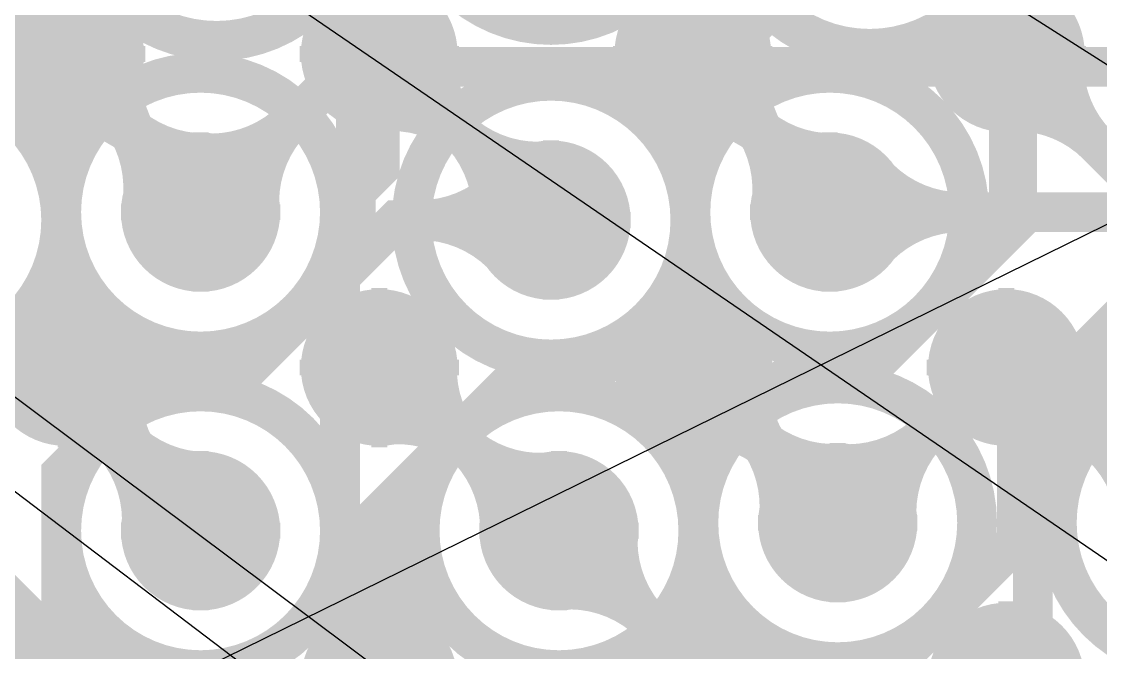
# Model space of a CAD drawing. Extents: x -4539 to 5978, y -4736 to 3041.
# Drawn here: x 1490.5 to 1626, y 495.7 to 574.9 of the extents above; entities that cross this region are included whole.
import ezdxf

# ---------------------------------------------------------------- set-up
doc = ezdxf.new("R2010")
doc.units = 0
for name, pattern in [('SIG_105', [2, 1, 1]), ('SIG_112', [2, 1, 1]), ('SIG_113', [2, 1, 1]), ('SIG_152', [2, 1, 1]), ('SIG_157', [2, 1, 1]), ('SIG_162', [2, 1, 1]), ('SIG_173', [2, 1, 1]), ('SIG_182', [2, 1, 1]), ('SIG_184', [2, 1, 1]), ('SIG_189', [2, 1, 1]), ('SIG_190', [2, 1, 1]), ('SIG_193', [2, 1, 1]), ('SIG_194', [2, 1, 1]), ('SIG_195', [2, 1, 1]), ('SIG_47', [2, 1, 1]), ('SIG_67', [2, 1, 1]), ('SIG_89', [2, 1, 1]), ('SIG_91', [2, 1, 1]), ('SIG_95', [2, 1, 1]), ('SIG_98', [2, 1, 1])]:
    doc.linetypes.add(name, pattern=pattern)
doc.layers.get('0').update_dxf_attribs({"color": 254, "linetype": 'CONTINUOUS'})
for name, color, linetype in [('DRIL_NPLTE_THRU_01', 16, 'CONTINUOUS'), ('DRIL_NPLTE_THRU_02', 2, 'CONTINUOUS'), ('DRIL_NPLTE_THRU_03', 34, 'CONTINUOUS'), ('DRIL_NPLTE_THRU_04', 96, 'CONTINUOUS'), ('DRIL_NPLTE_THRU_05', 6, 'CONTINUOUS'), ('DRIL_NPLTE_THRU_06', 176, 'CONTINUOUS'), ('DRIL_PLTE_THRU_01', 16, 'CONTINUOUS'), ('DRIL_PLTE_THRU_02', 2, 'CONTINUOUS'), ('DRIL_PLTE_THRU_03', 34, 'CONTINUOUS'), ('DRIL_PLTE_THRU_04', 96, 'CONTINUOUS'), ('DRIL_PLTE_THRU_05', 6, 'CONTINUOUS'), ('DRIL_PLTE_THRU_06', 176, 'CONTINUOUS'), ('DRIL_SYMBOL', 254, 'CONTINUOUS'), ('LINK_00', 254, 'CONTINUOUS'), ('PADS_BOT', 5, 'CONTINUOUS'), ('PADS_INNER', 1, 'CONTINUOUS'), ('PADS_TOP', 1, 'CONTINUOUS'), ('POUR_VOID_02', 56, 'CONTINUOUS'), ('POUR_VOID_05', 216, 'CONTINUOUS'), ('TEAR_01', 1, 'CONTINUOUS'), ('TEAR_03', 43, 'CONTINUOUS'), ('TEAR_04', 3, 'CONTINUOUS'), ('TRACE_01', 1, 'CONTINUOUS'), ('TRACE_03', 43, 'CONTINUOUS'), ('TRACE_04', 3, 'CONTINUOUS'), ('TRACE_06', 5, 'CONTINUOUS'), ('VIAPTS', 1, 'CONTINUOUS')]:
    doc.layers.add(name, color=color, linetype=linetype)

# ---------------------------------------------------------------- blocks, each defined once
blk = doc.blocks.new('POUR_VOID_579')
at = {"layer": 'POUR_VOID_02', "const_width": 5}
blk.add_lwpolyline([(-4702.5, -5909.9142782152, -408.3000609367), (-4702.5, -5910.0857217848, -408.3000609366)], format="xyb", close=True, dxfattribs=at)
blk = doc.blocks.new('POUR_VOID_578')
at = {"layer": 'POUR_VOID_02', "const_width": 5}
blk.add_lwpolyline([(-4704.5002099738, -5949, 1), (-4669.4997900262, -5949, 1)], format="xyb", close=True, dxfattribs=at)
blk = doc.blocks.new('POUR_VOID_577')
at = {"layer": 'POUR_VOID_02', "const_width": 5}
blk.add_lwpolyline([(-4739.5002099738, -5950, 1), (-4704.4997900262, -5950, 1)], format="xyb", close=True, dxfattribs=at)
blk = doc.blocks.new('POUR_VOID_564')
at = {"layer": 'POUR_VOID_02', "const_width": 5}
blk.add_lwpolyline([(-4704.5002099738, -5989, 1), (-4669.4997900262, -5989, 1)], format="xyb", close=True, dxfattribs=at)
blk = doc.blocks.new('POUR_VOID_561')
at = {"layer": 'POUR_VOID_02', "const_width": 5}
blk.add_lwpolyline([(-4660.5002099738, -5908, 1), (-4625.4997900262, -5908, 1)], format="xyb", close=True, dxfattribs=at)
blk = doc.blocks.new('POUR_VOID_555')
at = {"layer": 'POUR_VOID_02', "const_width": 5}
blk.add_lwpolyline([(-4620.5002099738, -5911, 1), (-4585.4997900262, -5911, 1)], format="xyb", close=True, dxfattribs=at)
blk = doc.blocks.new('POUR_VOID_554')
at = {"layer": 'POUR_VOID_02', "const_width": 5}
blk.add_lwpolyline([(-4625.5002099738, -5949, 1), (-4590.4997900262, -5949, 1)], format="xyb", close=True, dxfattribs=at)
blk = doc.blocks.new('POUR_VOID_553')
at = {"layer": 'POUR_VOID_02', "const_width": 5}
blk.add_lwpolyline([(-4660.5002099738, -5950, 1), (-4625.4997900262, -5950, 1)], format="xyb", close=True, dxfattribs=at)
blk = doc.blocks.new('POUR_VOID_552')
at = {"layer": 'POUR_VOID_02', "const_width": 5}
blk.add_lwpolyline([(-4624.5002099738, -5988, 1), (-4589.4997900262, -5988, 1)], format="xyb", close=True, dxfattribs=at)
blk = doc.blocks.new('POUR_VOID_551')
at = {"layer": 'POUR_VOID_02', "const_width": 5}
blk.add_lwpolyline([(-4659.5002099738, -5989, 1), (-4624.4997900262, -5989, 1)], format="xyb", close=True, dxfattribs=at)
blk = doc.blocks.new('POUR_VOID_529')
at = {"layer": 'POUR_VOID_02', "const_width": 5}
blk.add_lwpolyline([(-4579.5002099738, -5988, 1), (-4544.4997900262, -5988, 1)], format="xyb", close=True, dxfattribs=at)
blk = doc.blocks.new('POUR_OUTLINE_418')
for name in ['POUR_VOID_561', 'POUR_VOID_579', 'POUR_VOID_555', 'POUR_VOID_577', 'POUR_VOID_578', 'POUR_VOID_553', 'POUR_VOID_554', 'POUR_VOID_552', 'POUR_VOID_529', 'POUR_VOID_564', 'POUR_VOID_551']:
    blk.add_blockref(name, (0, 0))
blk = doc.blocks.new('POUR_HEADER_0')
blk.add_blockref('POUR_OUTLINE_418', (6185, 6485))
blk = doc.blocks.new('POUR_VOID_77')
at = {"layer": 'POUR_VOID_05', "const_width": 5}
blk.add_lwpolyline([(-4702.5, -5909.9142782152, -408.3000609367), (-4702.5, -5910.0857217848, -408.3000609366)], format="xyb", close=True, dxfattribs=at)
blk = doc.blocks.new('POUR_VOID_76')
at = {"layer": 'POUR_VOID_05', "const_width": 5}
blk.add_lwpolyline([(-4704.5002099738, -5949, 1), (-4669.4997900262, -5949, 1)], format="xyb", close=True, dxfattribs=at)
blk = doc.blocks.new('POUR_VOID_75')
at = {"layer": 'POUR_VOID_05', "const_width": 5}
blk.add_lwpolyline([(-4739.5002099738, -5950, 1), (-4704.4997900262, -5950, 1)], format="xyb", close=True, dxfattribs=at)
blk = doc.blocks.new('POUR_VOID_66')
at = {"layer": 'POUR_VOID_05', "const_width": 5}
blk.add_lwpolyline([(-4704.5002099738, -5989, 1), (-4669.4997900262, -5989, 1)], format="xyb", close=True, dxfattribs=at)
blk = doc.blocks.new('POUR_VOID_63')
at = {"layer": 'POUR_VOID_05', "const_width": 5}
blk.add_lwpolyline([(-4660.5002099738, -5908, 1), (-4625.4997900262, -5908, 1)], format="xyb", close=True, dxfattribs=at)
blk = doc.blocks.new('POUR_VOID_62')
at = {"layer": 'POUR_VOID_05', "const_width": 5}
blk.add_lwpolyline([(-4620.5002099738, -5911, 1), (-4585.4997900262, -5911, 1)], format="xyb", close=True, dxfattribs=at)
blk = doc.blocks.new('POUR_VOID_61')
at = {"layer": 'POUR_VOID_05', "const_width": 5}
blk.add_lwpolyline([(-4625.5002099738, -5949, 1), (-4590.4997900262, -5949, 1)], format="xyb", close=True, dxfattribs=at)
blk = doc.blocks.new('POUR_VOID_60')
at = {"layer": 'POUR_VOID_05', "const_width": 5}
blk.add_lwpolyline([(-4660.5002099738, -5950, 1), (-4625.4997900262, -5950, 1)], format="xyb", close=True, dxfattribs=at)
blk = doc.blocks.new('POUR_VOID_59')
at = {"layer": 'POUR_VOID_05', "const_width": 5}
blk.add_lwpolyline([(-4624.5002099738, -5988, 1), (-4589.4997900262, -5988, 1)], format="xyb", close=True, dxfattribs=at)
blk = doc.blocks.new('POUR_VOID_58')
at = {"layer": 'POUR_VOID_05', "const_width": 5}
blk.add_lwpolyline([(-4659.5002099738, -5989, 1), (-4624.4997900262, -5989, 1)], format="xyb", close=True, dxfattribs=at)
blk = doc.blocks.new('POUR_VOID_48')
at = {"layer": 'POUR_VOID_05', "const_width": 5}
blk.add_lwpolyline([(-4579.5002099738, -5988, 1), (-4544.4997900262, -5988, 1)], format="xyb", close=True, dxfattribs=at)
blk = doc.blocks.new('POUR_OUTLINE_4')
for name in ['POUR_VOID_63', 'POUR_VOID_77', 'POUR_VOID_62', 'POUR_VOID_75', 'POUR_VOID_76', 'POUR_VOID_60', 'POUR_VOID_61', 'POUR_VOID_59', 'POUR_VOID_48', 'POUR_VOID_66', 'POUR_VOID_58']:
    blk.add_blockref(name, (0, 0))
blk = doc.blocks.new('POUR_HEADER_1')
blk.add_blockref('POUR_OUTLINE_4', (5333.8582677165, 5791.3385826772))
blk = doc.blocks.new('DRIL_SYMBOL_0')
at = {"layer": 'DRIL_SYMBOL', "const_width": 2}
for points in [[(0, -10), (0, 10)], [(-10, 0), (10, 0)]]:
    blk.add_lwpolyline(points, dxfattribs=at)
blk = doc.blocks.new('DRIL_HOLE_0')
blk.add_lwpolyline([(0, 0, 1), (0, 0, 1)], format="xyb", close=True)
blk.add_blockref('DRIL_SYMBOL_0', (0, 0))
blk = doc.blocks.new('PAD_2')
blk.add_lwpolyline([(0, 0, 1), (0, 0, 1)], format="xyb", close=True)
blk = doc.blocks.new('PAD_8')
at = {"const_width": 9.842519685}
blk.add_lwpolyline([(0, -4.9212598425, 1), (0, 4.9212598425, 1)], format="xyb", close=True, dxfattribs=at)
blk = doc.blocks.new('STK_TOP_10')
at = {"layer": 'DRIL_NPLTE_THRU_01'}
blk.add_blockref('DRIL_HOLE_0', (0, 0), dxfattribs=at)
at = {"layer": 'DRIL_NPLTE_THRU_02'}
blk.add_blockref('DRIL_HOLE_0', (0, 0), dxfattribs=at)
at = {"layer": 'DRIL_NPLTE_THRU_03'}
blk.add_blockref('DRIL_HOLE_0', (0, 0), dxfattribs=at)
at = {"layer": 'DRIL_NPLTE_THRU_04'}
blk.add_blockref('DRIL_HOLE_0', (0, 0), dxfattribs=at)
at = {"layer": 'DRIL_NPLTE_THRU_05'}
blk.add_blockref('DRIL_HOLE_0', (0, 0), dxfattribs=at)
at = {"layer": 'DRIL_NPLTE_THRU_06'}
blk.add_blockref('DRIL_HOLE_0', (0, 0), dxfattribs=at)
at = {"layer": 'PADS_BOT'}
blk.add_blockref('PAD_2', (0, 0), dxfattribs=at)
at = {"layer": 'PADS_INNER'}
blk.add_blockref('PAD_2', (0, 0), dxfattribs=at)
at = {"layer": 'PADS_TOP'}
blk.add_blockref('PAD_8', (0, 0), dxfattribs=at)
blk = doc.blocks.new('SYM_TOP_8')
for p in [(137.7952755906, -137.7952755906), (177.1653543307, -137.7952755906), (216.5354330709, -137.7952755906), (255.905511811, -137.7952755906), (137.7952755906, -177.1653543307), (177.1653543307, -177.1653543307), (216.5354330709, -177.1653543307), (255.905511811, -177.1653543307), (137.7952755906, -216.5354330709), (177.1653543307, -216.5354330709), (216.5354330709, -216.5354330709), (255.905511811, -216.5354330709)]:
    blk.add_blockref('STK_TOP_10', p)
blk = doc.blocks.new('PART_TOP_33')
blk.add_blockref('SYM_TOP_8', (0, 0))
blk = doc.blocks.new('SMOOTH_5')
at = {"const_width": 2.5}
blk.add_lwpolyline([(-1.25, 0, 1), (1.25, 0, 1)], format="xyb", close=True, dxfattribs=at)
blk = doc.blocks.new('TRACE_2050')
at = {"layer": 'TRACE_06', "linetype": 'SIG_67', "const_width": 5}
blk.add_lwpolyline([(1559.5218635171, 387.5466929134), (1559.5218635171, 396.7558267717), (1617.5, 454.7339632546), (1617.5, 520.6776902887), (1659.7512335958, 562.9289238845), (1659.7512335958, 708.7150656168), (1671, 719.963832021), (1671, 748)], dxfattribs=at)
at = {"layer": 'TRACE_06'}
blk.add_blockref('SMOOTH_5', (1617.5, 520.6776902887), dxfattribs=at)
blk = doc.blocks.new('TRACE_2288')
at = {"layer": 'TRACE_04', "linetype": 'SIG_98', "const_width": 5}
blk.add_lwpolyline([(1570.5, 469.7764304462), (1570.5, 491.5710761155), (1575.5, 496.5710761155), (1575.5, 519.2487401575), (1587.7512598425, 531.5), (1597.2487401575, 531.5), (1615.5, 549.7512598425), (1615.5, 753.2487401575), (1669.7587926509, 807.5075328084), (1694.2092650919, 807.5075328084), (1717, 830.2982677165)], dxfattribs=at)
at = {"layer": 'TRACE_04'}
for p in [(1615.5, 549.7512598425), (1587.7512598425, 531.5), (1597.2487401575, 531.5), (1575.5, 519.2487401575), (1575.5, 496.5710761155)]:
    blk.add_blockref('SMOOTH_5', p, dxfattribs=at)
blk = doc.blocks.new('TEAR_2008008000501')
at = {"const_width": 5}
for points in [[(11.6672703412, 11.6672703412, -0.1962619447), (1.4249343832, 7.3633858268)], [(11.6672703412, 11.6672703412, -0.0677293976), (4.3545144357, 6.1064041995)], [(11.6672703412, 11.6672703412, 0.0677293976), (6.1064041995, 4.3545144357)], [(11.6672703412, 11.6672703412, 0.1962619447), (7.3633858268, 1.4249343832)]]:
    blk.add_lwpolyline(points, format="xyb", dxfattribs=at)
for p in [(11.6672703412, 11.6672703412), (11.6672703412, 11.6672703412), (11.6672703412, 11.6672703412), (11.6672703412, 11.6672703412), (1.4249343832, 7.3633858268), (4.3545144357, 6.1064041995), (6.1064041995, 4.3545144357), (7.3633858268, 1.4249343832)]:
    blk.add_blockref('SMOOTH_5', p)
blk = doc.blocks.new('TRACE_782')
at = {"layer": 'TRACE_03', "linetype": 'SIG_105', "const_width": 5}
blk.add_lwpolyline([(1513, 551), (1531.2487401575, 569.2487401575), (1751.4533595801, 569.2487401575), (1761.0809186352, 559.6211811024), (1913.7741469816, 559.6211811024), (1952.1085301837, 521.2867979003), (2028.2295538058, 521.2867979003), (2029.4427559055, 522.5), (2068.2487401575, 522.5), (2091.5, 499.2487401575), (2091.5, 487.7512598425), (2114.7512598425, 464.5), (2247.1243832021, 464.5), (2249.6243832021, 467), (2386, 467)], dxfattribs=at)
at = {"layer": 'TEAR_03'}
blk.add_blockref('TEAR_2008008000501', (1513, 551), dxfattribs=at)
at = {"layer": 'TRACE_03'}
for p in [(1531.2487401575, 569.2487401575), (1513, 551)]:
    blk.add_blockref('SMOOTH_5', p, dxfattribs=at)
blk = doc.blocks.new('TEAR_2008008000503')
at = {"const_width": 5}
for points in [[(10.4800524934, -12.2924934383, -0.1962615847), (7.0753805774, -1.9625459318)], [(10.4800524934, -12.2924934383, -0.0677292199), (5.6211023622, -4.7239632546)], [(10.4800524934, -12.2924934383, 0.0677292394), (3.7753543307, -6.2975590551)], [(10.4800524934, -12.2924934383, 0.1962615293), (0.818687664, -7.2967454068)]]:
    blk.add_lwpolyline(points, format="xyb", dxfattribs=at)
for p in [(7.0753805774, -1.9625459318), (5.6211023622, -4.7239632546), (3.7753543307, -6.2975590551), (0.818687664, -7.2967454068), (10.4800524934, -12.2924934383), (10.4800524934, -12.2924934383), (10.4800524934, -12.2924934383), (10.4800524934, -12.2924934383)]:
    blk.add_blockref('SMOOTH_5', p)
blk = doc.blocks.new('TEAR_2008008000504')
at = {"const_width": 5}
for points in [[(-10.7048293963, 12.5561417323, 0.1962615067), (-0.8362467192, 7.4532283465)], [(-10.7048293963, 12.5561417323, -0.1962615797), (-7.2271391076, 2.0046456693)], [(-10.7048293963, 12.5561417323, 0.0677292856), (-3.8563254593, 6.4326246719)], [(-10.7048293963, 12.5561417323, -0.0677291931), (-5.74167979, 4.8252755906)]]:
    blk.add_lwpolyline(points, format="xyb", dxfattribs=at)
for p in [(-10.7048293963, 12.5561417323), (-10.7048293963, 12.5561417323), (-10.7048293963, 12.5561417323), (-10.7048293963, 12.5561417323), (-0.8362467192, 7.4532283465), (-3.8563254593, 6.4326246719), (-5.74167979, 4.8252755906), (-7.2271391076, 2.0046456693)]:
    blk.add_blockref('SMOOTH_5', p)
blk = doc.blocks.new('TRACE_780')
at = {"layer": 'TRACE_01', "linetype": 'SIG_105', "const_width": 5}
blk.add_lwpolyline([(1496.062992126, 570.8661417323), (1513, 551)], dxfattribs=at)
at = {"layer": 'TEAR_01'}
for name, p in [('TEAR_2008008000503', (1496.062992126, 570.8661417323)), ('TEAR_2008008000504', (1513, 551))]:
    blk.add_blockref(name, p, dxfattribs=at)
at = {"layer": 'TRACE_01'}
for p in [(1496.062992126, 570.8661417323), (1513, 551)]:
    blk.add_blockref('SMOOTH_5', p, dxfattribs=at)
blk = doc.blocks.new('TEAR_2008008000536')
at = {"const_width": 5}
for points in [[(11.6672703412, 11.6672703412, -0.1962619447), (1.4249343832, 7.3633858268)], [(11.6672703412, 11.6672703412, -0.0677293976), (4.3545144357, 6.1064041995)], [(11.6672703412, 11.6672703412, 0.0677293976), (6.1064041995, 4.3545144357)], [(11.6672703412, 11.6672703412, 0.1962619447), (7.3633858268, 1.4249343832)]]:
    blk.add_lwpolyline(points, format="xyb", dxfattribs=at)
for p in [(11.6672703412, 11.6672703412), (11.6672703412, 11.6672703412), (11.6672703412, 11.6672703412), (11.6672703412, 11.6672703412), (1.4249343832, 7.3633858268), (4.3545144357, 6.1064041995), (6.1064041995, 4.3545144357), (7.3633858268, 1.4249343832)]:
    blk.add_blockref('SMOOTH_5', p)
blk = doc.blocks.new('TRACE_1230')
at = {"layer": 'TRACE_04', "linetype": 'SIG_112', "const_width": 5}
blk.add_lwpolyline([(1513, 472), (1530.5, 489.5), (1530.5, 551.5710761155), (1535.5, 556.5710761155), (1535.5, 668)], dxfattribs=at)
at = {"layer": 'TEAR_04'}
blk.add_blockref('TEAR_2008008000536', (1513, 472), dxfattribs=at)
at = {"layer": 'TRACE_04'}
for p in [(1535.5, 668), (1535.5, 556.5710761155), (1530.5, 551.5710761155), (1530.5, 489.5), (1513, 472)]:
    blk.add_blockref('SMOOTH_5', p, dxfattribs=at)
blk = doc.blocks.new('TEAR_2008008000540')
at = {"const_width": 5}
for points in [[(-11.6672703412, 11.6672703412, 0.1962619447), (-1.4249343832, 7.3633858268)], [(-11.6672703412, 11.6672703412, -0.1962619447), (-7.3633858268, 1.4249343832)], [(-11.6672703412, 11.6672703412, 0.0677293976), (-4.3545144357, 6.1064041995)], [(-11.6672703412, 11.6672703412, -0.0677293976), (-6.1064041995, 4.3545144357)]]:
    blk.add_lwpolyline(points, format="xyb", dxfattribs=at)
for p in [(-11.6672703412, 11.6672703412), (-11.6672703412, 11.6672703412), (-11.6672703412, 11.6672703412), (-11.6672703412, 11.6672703412), (-1.4249343832, 7.3633858268), (-4.3545144357, 6.1064041995), (-6.1064041995, 4.3545144357), (-7.3633858268, 1.4249343832)]:
    blk.add_blockref('SMOOTH_5', p)
blk = doc.blocks.new('TRACE_1456')
at = {"layer": 'TRACE_04', "linetype": 'SIG_113', "const_width": 5}
blk.add_lwpolyline([(1495.5, 528.5), (1513, 511)], dxfattribs=at)
at = {"layer": 'TEAR_04'}
blk.add_blockref('TEAR_2008008000540', (1513, 511), dxfattribs=at)
at = {"layer": 'TRACE_04'}
for p in [(1495.5, 528.5), (1513, 511)]:
    blk.add_blockref('SMOOTH_5', p, dxfattribs=at)
blk = doc.blocks.new('TEAR_2008008000542')
at = {"const_width": 5}
for points in [[(10.2898687664, -12.4521259843, -0.1962612096), (7.0443832021, -2.0710761155)], [(10.2898687664, -12.4521259843, -0.0677292247), (5.547847769, -4.8097900262)], [(10.2898687664, -12.4521259843, 0.0677292174), (3.6781102362, -6.354855643)], [(10.2898687664, -12.4521259843, 0.1962616376), (0.7064304462, -7.3084514436)]]:
    blk.add_lwpolyline(points, format="xyb", dxfattribs=at)
for p in [(7.0443832021, -2.0710761155), (5.547847769, -4.8097900262), (3.6781102362, -6.354855643), (0.7064304462, -7.3084514436), (10.2898687664, -12.4521259843), (10.2898687664, -12.4521259843), (10.2898687664, -12.4521259843), (10.2898687664, -12.4521259843)]:
    blk.add_blockref('SMOOTH_5', p)
blk = doc.blocks.new('TEAR_2008008000543')
at = {"const_width": 5}
for points in [[(-10.5105511811, 12.7192125984, 0.196261849), (-0.7215748031, 7.4651968504)], [(-10.5105511811, 12.7192125984, -0.1962617987), (-7.1954593176, 2.1154855643)], [(-10.5105511811, 12.7192125984, 0.0677291517), (-3.757007874, 6.4911548556)], [(-10.5105511811, 12.7192125984, -0.0677293392), (-5.666824147, 4.9129396325)]]:
    blk.add_lwpolyline(points, format="xyb", dxfattribs=at)
for p in [(-10.5105511811, 12.7192125984), (-10.5105511811, 12.7192125984), (-10.5105511811, 12.7192125984), (-10.5105511811, 12.7192125984), (-0.7215748031, 7.4651968504), (-3.757007874, 6.4911548556), (-5.666824147, 4.9129396325), (-7.1954593176, 2.1154855643)]:
    blk.add_blockref('SMOOTH_5', p)
blk = doc.blocks.new('TRACE_1460')
at = {"layer": 'TRACE_01', "linetype": 'SIG_113', "const_width": 5}
blk.add_lwpolyline([(1496.062992126, 531.4960629921), (1513, 511)], dxfattribs=at)
at = {"layer": 'TEAR_01'}
for name, p in [('TEAR_2008008000542', (1496.062992126, 531.4960629921)), ('TEAR_2008008000543', (1513, 511))]:
    blk.add_blockref(name, p, dxfattribs=at)
at = {"layer": 'TRACE_01'}
for p in [(1496.062992126, 531.4960629921), (1513, 511)]:
    blk.add_blockref('SMOOTH_5', p, dxfattribs=at)
blk = doc.blocks.new('TEAR_2008008000721')
at = {"const_width": 5}
for points in [[(0, -16.5, 0.1962618062), (-4.1991338583, -6.2142782152)], [(0, -16.5, -0.1962618062), (4.1991338583, -6.2142782152)], [(0, -16.5, 0.06772931), (-1.2387664042, -7.3969816273)], [(0, -16.5, -0.06772931), (1.2387664042, -7.3969816273)]]:
    blk.add_lwpolyline(points, format="xyb", dxfattribs=at)
for p in [(-4.1991338583, -6.2142782152), (4.1991338583, -6.2142782152), (-1.2387664042, -7.3969816273), (1.2387664042, -7.3969816273), (0, -16.5), (0, -16.5), (0, -16.5), (0, -16.5)]:
    blk.add_blockref('SMOOTH_5', p)
blk = doc.blocks.new('TEAR_2008008000722')
at = {"const_width": 5}
for points in [[(-16.0205249344, 3.9487664042, 0.1962615948), (-5.0287664042, 5.5643044619)], [(-16.0205249344, 3.9487664042, -0.1962615117), (-7.0386351706, -2.5898950131)], [(-16.0205249344, 3.9487664042, 0.067729159), (-6.8855905512, 2.9730183727)], [(-16.0205249344, 3.9487664042, -0.0677292345), (-7.478503937, 0.567480315)]]:
    blk.add_lwpolyline(points, format="xyb", dxfattribs=at)
for p in [(-5.0287664042, 5.5643044619), (-16.0205249344, 3.9487664042), (-16.0205249344, 3.9487664042), (-16.0205249344, 3.9487664042), (-16.0205249344, 3.9487664042), (-6.8855905512, 2.9730183727), (-7.478503937, 0.567480315), (-7.0386351706, -2.5898950131)]:
    blk.add_blockref('SMOOTH_5', p)
blk = doc.blocks.new('TRACE_856')
at = {"layer": 'TRACE_04', "linetype": 'SIG_152', "const_width": 5}
blk.add_lwpolyline([(1478, 550), (1478, 513.6243569554), (1495, 496.6243569554), (1495, 391.9888451444), (1518.4403149606, 368.5485301837), (1536.9403149606, 363.9886089239)], dxfattribs=at)
at = {"layer": 'TEAR_04'}
for name, p in [('TEAR_2008008000721', (1478, 550)), ('TEAR_2008008000722', (1536.9403149606, 363.9886089239))]:
    blk.add_blockref(name, p, dxfattribs=at)
at = {"layer": 'TRACE_04'}
for p in [(1478, 550), (1478, 513.6243569554), (1495, 496.6243569554), (1495, 391.9888451444), (1518.4403149606, 368.5485301837), (1536.9403149606, 363.9886089239)]:
    blk.add_blockref('SMOOTH_5', p, dxfattribs=at)
blk = doc.blocks.new('TEAR_2008008000743')
at = {"const_width": 5}
for points in [[(11.6672703412, -11.6672703412, -0.1962619447), (7.3633858268, -1.4249343832)], [(11.6672703412, -11.6672703412, -0.0677293976), (6.1064041995, -4.3545144357)], [(11.6672703412, -11.6672703412, 0.0677293976), (4.3545144357, -6.1064041995)], [(11.6672703412, -11.6672703412, 0.1962619447), (1.4249343832, -7.3633858268)]]:
    blk.add_lwpolyline(points, format="xyb", dxfattribs=at)
for p in [(7.3633858268, -1.4249343832), (6.1064041995, -4.3545144357), (4.3545144357, -6.1064041995), (1.4249343832, -7.3633858268), (11.6672703412, -11.6672703412), (11.6672703412, -11.6672703412), (11.6672703412, -11.6672703412), (11.6672703412, -11.6672703412)]:
    blk.add_blockref('SMOOTH_5', p)
blk = doc.blocks.new('TRACE_634')
at = {"layer": 'TRACE_03', "linetype": 'SIG_157', "const_width": 5}
blk.add_lwpolyline([(1558, 511), (1576.8956692913, 492.1043307087), (1798.8956692913, 492.1043307087), (1824, 467)], dxfattribs=at)
at = {"layer": 'TEAR_03'}
blk.add_blockref('TEAR_2008008000743', (1558, 511), dxfattribs=at)
at = {"layer": 'TRACE_03'}
blk.add_blockref('SMOOTH_5', (1558, 511), dxfattribs=at)
blk = doc.blocks.new('TEAR_2008008000745')
at = {"const_width": 5}
for points in [[(11.9577427822, -10.8604461942, -0.1962616627), (7.267480315, -1.0471391076)], [(11.9577427822, -10.8604461942, -0.0677291566), (6.1760629921, -3.971023622)], [(11.9577427822, -10.8604461942, 0.0677291858), (4.545328084, -5.7665091864)], [(11.9577427822, -10.8604461942, 0.1962616149), (1.7396587927, -7.1334645669)]]:
    blk.add_lwpolyline(points, format="xyb", dxfattribs=at)
for p in [(7.267480315, -1.0471391076), (6.1760629921, -3.971023622), (4.545328084, -5.7665091864), (1.7396587927, -7.1334645669), (11.9577427822, -10.8604461942), (11.9577427822, -10.8604461942), (11.9577427822, -10.8604461942), (11.9577427822, -10.8604461942)]:
    blk.add_blockref('SMOOTH_5', p)
blk = doc.blocks.new('TEAR_2008008000746')
at = {"const_width": 5}
for points in [[(-12.2142257218, 11.0933595801, 0.1962615746), (-1.7769816273, 7.2864566929)], [(-12.2142257218, 11.0933595801, -0.1962612826), (-7.4233333333, 1.0696062992)], [(-12.2142257218, 11.0933595801, 0.0677292832), (-4.642808399, 5.890183727)], [(-12.2142257218, 11.0933595801, -0.0677292491), (-6.308503937, 4.0561942257)]]:
    blk.add_lwpolyline(points, format="xyb", dxfattribs=at)
for p in [(-12.2142257218, 11.0933595801), (-12.2142257218, 11.0933595801), (-12.2142257218, 11.0933595801), (-12.2142257218, 11.0933595801), (-1.7769816273, 7.2864566929), (-4.642808399, 5.890183727), (-6.308503937, 4.0561942257), (-7.4233333333, 1.0696062992)]:
    blk.add_blockref('SMOOTH_5', p)
blk = doc.blocks.new('TRACE_632')
at = {"layer": 'TRACE_01', "linetype": 'SIG_157', "const_width": 5}
blk.add_lwpolyline([(1535.4330708661, 531.4960629921), (1558, 511)], dxfattribs=at)
at = {"layer": 'TEAR_01'}
for name, p in [('TEAR_2008008000745', (1535.4330708661, 531.4960629921)), ('TEAR_2008008000746', (1558, 511))]:
    blk.add_blockref(name, p, dxfattribs=at)
at = {"layer": 'TRACE_01'}
for p in [(1535.4330708661, 531.4960629921), (1558, 511)]:
    blk.add_blockref('SMOOTH_5', p, dxfattribs=at)
blk = doc.blocks.new('TEAR_2008008000769')
at = {"const_width": 5}
for points in [[(0, -16.5, 0.1962618062), (-4.1991338583, -6.2142782152)], [(0, -16.5, -0.1962618062), (4.1991338583, -6.2142782152)], [(0, -16.5, 0.06772931), (-1.2387664042, -7.3969816273)], [(0, -16.5, -0.06772931), (1.2387664042, -7.3969816273)]]:
    blk.add_lwpolyline(points, format="xyb", dxfattribs=at)
for p in [(-4.1991338583, -6.2142782152), (4.1991338583, -6.2142782152), (-1.2387664042, -7.3969816273), (1.2387664042, -7.3969816273), (0, -16.5), (0, -16.5), (0, -16.5), (0, -16.5)]:
    blk.add_blockref('SMOOTH_5', p)
blk = doc.blocks.new('TRACE_2632')
at = {"layer": 'TRACE_04', "linetype": 'SIG_162', "const_width": 5}
blk.add_lwpolyline([(1580.5, 473), (1580.5, 480.2487401575), (1592.7512598425, 492.5), (1598.2487401575, 492.5), (1615.5, 509.7512598425), (1615.5, 524.9289501312), (1636, 545.4289501312), (1636, 668)], dxfattribs=at)
at = {"layer": 'TEAR_04'}
blk.add_blockref('TEAR_2008008000769', (1636, 668), dxfattribs=at)
at = {"layer": 'TRACE_04'}
for p in [(1636, 668), (1636, 545.4289501312), (1615.5, 524.9289501312), (1615.5, 509.7512598425), (1592.7512598425, 492.5), (1598.2487401575, 492.5), (1580.5, 480.2487401575), (1580.5, 473)]:
    blk.add_blockref('SMOOTH_5', p, dxfattribs=at)
blk = doc.blocks.new('TEAR_2008008001055')
at = {"const_width": 5}
for points in [[(12.5017847769, -10.2294750656, -0.1962614538), (7.3117847769, -0.6710498688)], [(12.5017847769, -10.2294750656, -0.0677291541), (6.3725721785, -3.6473228346)], [(12.5017847769, -10.2294750656, 0.0677292004), (4.8365879265, -5.524488189)], [(12.5017847769, -10.2294750656, 0.1962613153), (2.105144357, -7.0342782152)]]:
    blk.add_lwpolyline(points, format="xyb", dxfattribs=at)
for p in [(7.3117847769, -0.6710498688), (6.3725721785, -3.6473228346), (4.8365879265, -5.524488189), (2.105144357, -7.0342782152), (12.5017847769, -10.2294750656), (12.5017847769, -10.2294750656), (12.5017847769, -10.2294750656), (12.5017847769, -10.2294750656)]:
    blk.add_blockref('SMOOTH_5', p)
blk = doc.blocks.new('TEAR_2008008001056')
at = {"const_width": 5}
for points in [[(-12.7699212598, 10.4488713911, 0.1962613808), (-2.1502887139, 7.185144357)], [(-12.7699212598, 10.4488713911, -0.196261698), (-7.4686089239, 0.6854330709)], [(-12.7699212598, 10.4488713911, 0.0677292053), (-4.9403149606, 5.642992126)], [(-12.7699212598, 10.4488713911, -0.0677291541), (-6.5092650919, 3.7255380577)]]:
    blk.add_lwpolyline(points, format="xyb", dxfattribs=at)
for p in [(-12.7699212598, 10.4488713911), (-12.7699212598, 10.4488713911), (-12.7699212598, 10.4488713911), (-12.7699212598, 10.4488713911), (-2.1502887139, 7.185144357), (-4.9403149606, 5.642992126), (-6.5092650919, 3.7255380577), (-7.4686089239, 0.6854330709)]:
    blk.add_blockref('SMOOTH_5', p)
blk = doc.blocks.new('TRACE_1376')
at = {"layer": 'TRACE_01', "linetype": 'SIG_182', "const_width": 5}
blk.add_lwpolyline([(1614.1732283465, 531.4960629921), (1638, 512)], dxfattribs=at)
at = {"layer": 'TEAR_01'}
for name, p in [('TEAR_2008008001055', (1614.1732283465, 531.4960629921)), ('TEAR_2008008001056', (1638, 512))]:
    blk.add_blockref(name, p, dxfattribs=at)
at = {"layer": 'TRACE_01'}
for p in [(1614.1732283465, 531.4960629921), (1638, 512)]:
    blk.add_blockref('SMOOTH_5', p, dxfattribs=at)
blk = doc.blocks.new('TEAR_2008008001064')
at = {"const_width": 5}
for points in [[(11.6672703412, 11.6672703412, -0.1962619447), (1.4249343832, 7.3633858268)], [(11.6672703412, 11.6672703412, -0.0677293976), (4.3545144357, 6.1064041995)], [(11.6672703412, 11.6672703412, 0.0677293976), (6.1064041995, 4.3545144357)], [(11.6672703412, 11.6672703412, 0.1962619447), (7.3633858268, 1.4249343832)]]:
    blk.add_lwpolyline(points, format="xyb", dxfattribs=at)
for p in [(11.6672703412, 11.6672703412), (11.6672703412, 11.6672703412), (11.6672703412, 11.6672703412), (11.6672703412, 11.6672703412), (1.4249343832, 7.3633858268), (4.3545144357, 6.1064041995), (6.1064041995, 4.3545144357), (7.3633858268, 1.4249343832)]:
    blk.add_blockref('SMOOTH_5', p)
blk = doc.blocks.new('TRACE_1094')
at = {"layer": 'TRACE_03', "linetype": 'SIG_184', "const_width": 5}
blk.add_lwpolyline([(1593, 512), (1610.5, 529.5), (1647.75, 529.5), (1673.541312336, 503.708687664), (1865.4283989501, 503.708687664)], dxfattribs=at)
at = {"layer": 'TEAR_03'}
blk.add_blockref('TEAR_2008008001064', (1593, 512), dxfattribs=at)
at = {"layer": 'TRACE_03'}
for p in [(1610.5, 529.5), (1593, 512)]:
    blk.add_blockref('SMOOTH_5', p, dxfattribs=at)
blk = doc.blocks.new('TEAR_2008008001066')
at = {"const_width": 5}
for points in [[(11.0220209974, -11.808976378, -0.1962614815), (7.1564566929, -1.642519685)], [(11.0220209974, -11.808976378, -0.067729176), (5.8277690289, -4.4665091864)], [(11.0220209974, -11.808976378, 0.0677292418), (4.0546194226, -6.121496063)], [(11.0220209974, -11.808976378, 0.1962614966), (1.1458530184, -7.2525459318)]]:
    blk.add_lwpolyline(points, format="xyb", dxfattribs=at)
for p in [(7.1564566929, -1.642519685), (5.8277690289, -4.4665091864), (4.0546194226, -6.121496063), (1.1458530184, -7.2525459318), (11.0220209974, -11.808976378), (11.0220209974, -11.808976378), (11.0220209974, -11.808976378), (11.0220209974, -11.808976378)]:
    blk.add_blockref('SMOOTH_5', p)
blk = doc.blocks.new('TEAR_2008008001067')
at = {"const_width": 5}
for points in [[(-11.2584251969, 12.0622572178, 0.1962615167), (-1.1704461942, 7.4081102362)], [(-11.2584251969, 12.0622572178, -0.1962617005), (-7.3099475066, 1.6777427822)], [(-11.2584251969, 12.0622572178, 0.0677293465), (-4.1415748031, 6.2527821522)], [(-11.2584251969, 12.0622572178, -0.0677293197), (-5.9527821522, 4.5622834646)]]:
    blk.add_lwpolyline(points, format="xyb", dxfattribs=at)
for p in [(-11.2584251969, 12.0622572178), (-11.2584251969, 12.0622572178), (-11.2584251969, 12.0622572178), (-11.2584251969, 12.0622572178), (-1.1704461942, 7.4081102362), (-4.1415748031, 6.2527821522), (-5.9527821522, 4.5622834646), (-7.3099475066, 1.6777427822)]:
    blk.add_blockref('SMOOTH_5', p)
blk = doc.blocks.new('TRACE_724')
at = {"layer": 'TRACE_01', "linetype": 'SIG_184', "const_width": 5}
blk.add_lwpolyline([(1574.8031496063, 531.4960629921), (1593, 512)], dxfattribs=at)
at = {"layer": 'TEAR_01'}
for name, p in [('TEAR_2008008001066', (1574.8031496063, 531.4960629921)), ('TEAR_2008008001067', (1593, 512))]:
    blk.add_blockref(name, p, dxfattribs=at)
at = {"layer": 'TRACE_01'}
for p in [(1574.8031496063, 531.4960629921), (1593, 512)]:
    blk.add_blockref('SMOOTH_5', p, dxfattribs=at)
blk = doc.blocks.new('TEAR_2008008001091')
at = {"const_width": 5}
for points in [[(16.5, 0, -0.1962618062), (6.2142782152, 4.1991338583)], [(16.5, 0, -0.06772931), (7.3969816273, 1.2387664042)], [(16.5, 0, 0.1962618062), (6.2142782152, -4.1991338583)], [(16.5, 0, 0.06772931), (7.3969816273, -1.2387664042)]]:
    blk.add_lwpolyline(points, format="xyb", dxfattribs=at)
for p in [(6.2142782152, 4.1991338583), (7.3969816273, 1.2387664042), (16.5, 0), (16.5, 0), (16.5, 0), (16.5, 0), (7.3969816273, -1.2387664042), (6.2142782152, -4.1991338583)]:
    blk.add_blockref('SMOOTH_5', p)
blk = doc.blocks.new('TRACE_1642')
at = {"layer": 'TRACE_03', "linetype": 'SIG_189', "const_width": 5}
blk.add_lwpolyline([(1592, 551), (1658.7512598425, 551), (1659.5, 551.7487401575), (1726.2512598425, 551.7487401575)], dxfattribs=at)
at = {"layer": 'TEAR_03'}
blk.add_blockref('TEAR_2008008001091', (1592, 551), dxfattribs=at)
at = {"layer": 'TRACE_03'}
blk.add_blockref('SMOOTH_5', (1592, 551), dxfattribs=at)
blk = doc.blocks.new('TEAR_2008008001093')
at = {"const_width": 5}
for points in [[(10.5722572178, -12.2132808399, -0.1962616779), (7.0899475066, -1.9092388451)], [(10.5722572178, -12.2132808399, -0.0677291833), (5.6565091864, -4.6815223097)], [(10.5722572178, -12.2132808399, 0.0677291614), (3.8226509186, -6.268976378)], [(10.5722572178, -12.2132808399, 0.1962616124), (0.8735695538, -7.2903674541)]]:
    blk.add_lwpolyline(points, format="xyb", dxfattribs=at)
for p in [(7.0899475066, -1.9092388451), (5.6565091864, -4.6815223097), (3.8226509186, -6.268976378), (0.8735695538, -7.2903674541), (10.5722572178, -12.2132808399), (10.5722572178, -12.2132808399), (10.5722572178, -12.2132808399), (10.5722572178, -12.2132808399)]:
    blk.add_blockref('SMOOTH_5', p)
blk = doc.blocks.new('TEAR_2008008001094')
at = {"const_width": 5}
for points in [[(-10.7990026247, 12.4752230971, 0.1962612776), (-0.8923097113, 7.4467191601)], [(-10.7990026247, 12.4752230971, -0.1962610963), (-7.2420209974, 1.9502099738)], [(-10.7990026247, 12.4752230971, 0.0677291833), (-3.9046194226, 6.4034383202)], [(-10.7990026247, 12.4752230971, -0.0677292296), (-5.7778215223, 4.7819160105)]]:
    blk.add_lwpolyline(points, format="xyb", dxfattribs=at)
for p in [(-10.7990026247, 12.4752230971), (-10.7990026247, 12.4752230971), (-10.7990026247, 12.4752230971), (-10.7990026247, 12.4752230971), (-0.8923097113, 7.4467191601), (-3.9046194226, 6.4034383202), (-5.7778215223, 4.7819160105), (-7.2420209974, 1.9502099738)]:
    blk.add_blockref('SMOOTH_5', p)
blk = doc.blocks.new('TRACE_1640')
at = {"layer": 'TRACE_01', "linetype": 'SIG_189', "const_width": 5}
blk.add_lwpolyline([(1574.8031496063, 570.8661417323), (1592, 551)], dxfattribs=at)
at = {"layer": 'TEAR_01'}
for name, p in [('TEAR_2008008001093', (1574.8031496063, 570.8661417323)), ('TEAR_2008008001094', (1592, 551))]:
    blk.add_blockref(name, p, dxfattribs=at)
at = {"layer": 'TRACE_01'}
for p in [(1574.8031496063, 570.8661417323), (1592, 551)]:
    blk.add_blockref('SMOOTH_5', p, dxfattribs=at)
blk = doc.blocks.new('TEAR_2008008001096')
at = {"const_width": 5}
for points in [[(-11.6672703412, -11.6672703412, 0.1962619447), (-7.3633858268, -1.4249343832)], [(-11.6672703412, -11.6672703412, 0.0677293976), (-6.1064041995, -4.3545144357)], [(-11.6672703412, -11.6672703412, -0.0677293976), (-4.3545144357, -6.1064041995)], [(-11.6672703412, -11.6672703412, -0.1962619447), (-1.4249343832, -7.3633858268)]]:
    blk.add_lwpolyline(points, format="xyb", dxfattribs=at)
for p in [(-7.3633858268, -1.4249343832), (-6.1064041995, -4.3545144357), (-4.3545144357, -6.1064041995), (-1.4249343832, -7.3633858268), (-11.6672703412, -11.6672703412), (-11.6672703412, -11.6672703412), (-11.6672703412, -11.6672703412), (-11.6672703412, -11.6672703412)]:
    blk.add_blockref('SMOOTH_5', p)
blk = doc.blocks.new('TRACE_2794')
at = {"layer": 'TRACE_04', "linetype": 'SIG_190', "const_width": 5}
blk.add_lwpolyline([(1535.5, 471.8818897638), (1535.5, 479.7442519685), (1540.5, 484.7442519685), (1540.5, 518.2487401575), (1552.7512598425, 530.5), (1562.2487401575, 530.5), (1574.5, 542.7512598425), (1574.5, 566.5), (1597, 589)], dxfattribs=at)
at = {"layer": 'TEAR_04'}
blk.add_blockref('TEAR_2008008001096', (1597, 589), dxfattribs=at)
at = {"layer": 'TRACE_04'}
for p in [(1597, 589), (1574.5, 566.5), (1574.5, 542.7512598425), (1552.7512598425, 530.5), (1562.2487401575, 530.5), (1540.5, 518.2487401575), (1540.5, 484.7442519685), (1535.5, 479.7442519685), (1535.5, 471.8818897638)]:
    blk.add_blockref('SMOOTH_5', p, dxfattribs=at)
blk = doc.blocks.new('TEAR_2008008001122')
at = {"const_width": 5}
for points in [[(-16.5, 0, 0.1962618062), (-6.2142782152, 4.1991338583)], [(-16.5, 0, 0.06772931), (-7.3969816273, 1.2387664042)], [(-16.5, 0, -0.1962618062), (-6.2142782152, -4.1991338583)], [(-16.5, 0, -0.06772931), (-7.3969816273, -1.2387664042)]]:
    blk.add_lwpolyline(points, format="xyb", dxfattribs=at)
for p in [(-6.2142782152, 4.1991338583), (-7.3969816273, 1.2387664042), (-16.5, 0), (-16.5, 0), (-16.5, 0), (-16.5, 0), (-7.3969816273, -1.2387664042), (-6.2142782152, -4.1991338583)]:
    blk.add_blockref('SMOOTH_5', p)
blk = doc.blocks.new('TRACE_1648')
at = {"layer": 'TRACE_03', "linetype": 'SIG_193', "const_width": 5}
blk.add_lwpolyline([(1197, 235), (1253.1790288714, 291.1790288714), (1253.1790288714, 312.0698950131), (1471.6091338583, 530.5), (1518.1243569554, 530.5), (1537.6243569554, 550), (1557, 550)], dxfattribs=at)
at = {"layer": 'TEAR_03'}
blk.add_blockref('TEAR_2008008001122', (1557, 550), dxfattribs=at)
at = {"layer": 'TRACE_03'}
for p in [(1537.6243569554, 550), (1557, 550), (1518.1243569554, 530.5)]:
    blk.add_blockref('SMOOTH_5', p, dxfattribs=at)
blk = doc.blocks.new('TEAR_2008008001123')
at = {"const_width": 5}
for points in [[(11.609343832, -11.2320997375, -0.196261698), (7.230839895, -1.2757742782)], [(11.609343832, -11.2320997375, -0.0677291517), (6.0477690289, -4.1638057743)], [(11.609343832, -11.2320997375, 0.0677291809), (4.3612335958, -5.9069816273)], [(11.609343832, -11.2320997375, 0.1962617811), (1.5138582677, -7.1847506562)]]:
    blk.add_lwpolyline(points, format="xyb", dxfattribs=at)
for p in [(7.230839895, -1.2757742782), (6.0477690289, -4.1638057743), (4.3612335958, -5.9069816273), (1.5138582677, -7.1847506562), (11.609343832, -11.2320997375), (11.609343832, -11.2320997375), (11.609343832, -11.2320997375), (11.609343832, -11.2320997375)]:
    blk.add_blockref('SMOOTH_5', p)
blk = doc.blocks.new('TEAR_2008008001124')
at = {"const_width": 5}
for points in [[(-11.85832021, 11.4730183727, 0.1962615545), (-1.5463254593, 7.3388713911)], [(-11.85832021, 11.4730183727, -0.1962615495), (-7.3859317585, 1.3031496063)], [(-11.85832021, 11.4730183727, 0.0677292101), (-4.4547769029, 6.033648294)], [(-11.85832021, 11.4730183727, -0.0677291882), (-6.177480315, 4.2530971129)]]:
    blk.add_lwpolyline(points, format="xyb", dxfattribs=at)
for p in [(-11.85832021, 11.4730183727), (-11.85832021, 11.4730183727), (-11.85832021, 11.4730183727), (-11.85832021, 11.4730183727), (-1.5463254593, 7.3388713911), (-4.4547769029, 6.033648294), (-6.177480315, 4.2530971129), (-7.3859317585, 1.3031496063)]:
    blk.add_blockref('SMOOTH_5', p)
blk = doc.blocks.new('TRACE_1644')
at = {"layer": 'TRACE_01', "linetype": 'SIG_193', "const_width": 5}
blk.add_lwpolyline([(1535.4330708661, 570.8661417323), (1557, 550)], dxfattribs=at)
at = {"layer": 'TEAR_01'}
for name, p in [('TEAR_2008008001123', (1535.4330708661, 570.8661417323)), ('TEAR_2008008001124', (1557, 550))]:
    blk.add_blockref(name, p, dxfattribs=at)
at = {"layer": 'TRACE_01'}
for p in [(1535.4330708661, 570.8661417323), (1557, 550)]:
    blk.add_blockref('SMOOTH_5', p, dxfattribs=at)
blk = doc.blocks.new('TEAR_2008008001133')
at = {"const_width": 5}
for points in [[(11.4222834646, -11.4222834646, -0.1962616275), (7.2087926509, -1.3950131234)], [(11.4222834646, -11.4222834646, -0.0677292174), (5.9781889764, -4.2630971129)], [(11.4222834646, -11.4222834646, 0.0677292174), (4.2630971129, -5.9781889764)], [(11.4222834646, -11.4222834646, 0.1962616275), (1.3950131234, -7.2087926509)]]:
    blk.add_lwpolyline(points, format="xyb", dxfattribs=at)
for p in [(7.2087926509, -1.3950131234), (5.9781889764, -4.2630971129), (4.2630971129, -5.9781889764), (1.3950131234, -7.2087926509), (11.4222834646, -11.4222834646), (11.4222834646, -11.4222834646), (11.4222834646, -11.4222834646), (11.4222834646, -11.4222834646)]:
    blk.add_blockref('SMOOTH_5', p)
blk = doc.blocks.new('TRACE_1332')
at = {"layer": 'TRACE_01', "linetype": 'SIG_194', "const_width": 5}
blk.add_lwpolyline([(1614.1732283465, 570.8661417323), (1633.8582677165, 551.1811023622), (1690.0688976378, 551.1811023622), (1724.75, 516.5), (1779.0224934383, 516.5), (1785.6982414698, 523.1757480315), (1817.9719947507, 523.1757480315)], dxfattribs=at)
at = {"layer": 'TEAR_01'}
blk.add_blockref('TEAR_2008008001133', (1614.1732283465, 570.8661417323), dxfattribs=at)
at = {"layer": 'TRACE_01'}
blk.add_blockref('SMOOTH_5', (1614.1732283465, 570.8661417323), dxfattribs=at)
blk = doc.blocks.new('DRIL_SYMBOL_7')
at = {"layer": 'DRIL_SYMBOL', "const_width": 2}
for points in [[(0, -10), (0, 10)], [(-10, 0), (10, 0)]]:
    blk.add_lwpolyline(points, dxfattribs=at)
blk = doc.blocks.new('DRIL_HOLE_7')
at = {"const_width": 3.5}
blk.add_lwpolyline([(-1.75, 0, 1), (1.75, 0, 1)], format="xyb", close=True, dxfattribs=at)
blk.add_blockref('DRIL_SYMBOL_7', (0, 0))
blk = doc.blocks.new('PAD_15')
at = {"const_width": 10}
blk.add_lwpolyline([(0, -5, 1), (0, 5, 1)], format="xyb", close=True, dxfattribs=at)
blk = doc.blocks.new('STK_TOP_26')
at = {"layer": 'DRIL_PLTE_THRU_01'}
blk.add_blockref('DRIL_HOLE_7', (0, 0), dxfattribs=at)
at = {"layer": 'DRIL_PLTE_THRU_02'}
blk.add_blockref('DRIL_HOLE_7', (0, 0), dxfattribs=at)
at = {"layer": 'DRIL_PLTE_THRU_03'}
blk.add_blockref('DRIL_HOLE_7', (0, 0), dxfattribs=at)
at = {"layer": 'DRIL_PLTE_THRU_04'}
blk.add_blockref('DRIL_HOLE_7', (0, 0), dxfattribs=at)
at = {"layer": 'DRIL_PLTE_THRU_05'}
blk.add_blockref('DRIL_HOLE_7', (0, 0), dxfattribs=at)
at = {"layer": 'DRIL_PLTE_THRU_06'}
blk.add_blockref('DRIL_HOLE_7', (0, 0), dxfattribs=at)
at = {"layer": 'PADS_BOT'}
blk.add_blockref('PAD_15', (0, 0), dxfattribs=at)
at = {"layer": 'PADS_INNER'}
blk.add_blockref('PAD_15', (0, 0), dxfattribs=at)
at = {"layer": 'PADS_TOP'}
blk.add_blockref('PAD_15', (0, 0), dxfattribs=at)
blk = doc.blocks.new('SYM_TOP_2')
blk.add_blockref('STK_TOP_26', (0, 0))

msp = doc.modelspace()

# ---------------------------------------------------------------- linework, layer by layer
at = {"layer": 'LINK_00', "linetype": 'SIG_173'}
for p, q in [((322.0472440945, 1400), (1904.578687664, 201.7855380577)), ((322.0472440945, 1400), (2170.9626246719, 223.1795275591)), ((322.0472440945, 1400), (2046.6421259843, 220)), ((1968.2753805774, 170.2271391076), (322.0472440945, 1400))]:
    msp.add_line(p, q, dxfattribs=at)
at = {"layer": 'LINK_00', "linetype": 'SIG_195'}
msp.add_line((1246.822335958, 362.7512598425), (2194.8818897638, 828.7007874016), dxfattribs=at)
at = {"layer": 'TRACE_04', "linetype": 'SIG_113', "const_width": 5}
for points in [[(1495.5, 551), (1495.5, 569.5), (1497.5, 571.5), (1497.5, 741.8593175853), (1535.5, 779.8593175853), (1535.5, 867)], [(1495.5, 528.5), (1495.5, 551)]]:
    msp.add_lwpolyline(points, dxfattribs=at)
at = {"layer": 'TRACE_06', "linetype": 'SIG_91', "const_width": 5}
msp.add_lwpolyline([(1549.5218635171, 402.8583464567), (1575.5, 428.8364829396), (1575.5, 519.2487401575), (1587.7512598425, 531.5), (1597.2487401575, 531.5), (1614.5, 548.7512598425), (1614.5, 699.4907874016)], dxfattribs=at)
at = {"layer": 'TRACE_06', "linetype": 'SIG_95', "const_width": 5}
msp.add_lwpolyline([(1352.6830446194, 377.8119422572), (1352.6830446194, 411.4239107612), (1451.7591338583, 510.5), (1463.2487401575, 510.5), (1495.5, 542.7512598425), (1495.5, 569.5), (1497.5, 571.5), (1497.5, 672.2487401575), (1510.7512598425, 685.5), (1525.2487401575, 685.5), (1535.5, 675.2487401575), (1535.5, 626.7512598425), (1550.7512598425, 611.5), (1565.2487401575, 611.5), (1585.5, 631.7512598425), (1585.5, 663.0432808399)], dxfattribs=at)
at = {"layer": 'TRACE_06', "linetype": 'SIG_89', "const_width": 5}
msp.add_lwpolyline([(1535.5, 471.8818897638), (1535.5, 513.2487401575), (1552.7512598425, 530.5), (1562.2487401575, 530.5), (1574.5, 542.7512598425), (1574.5, 598.9289501312), (1595.5, 619.9289501312), (1595.5, 661.9088976378)], dxfattribs=at)
at = {"layer": 'TRACE_06', "linetype": 'SIG_47', "const_width": 5}
msp.add_lwpolyline([(1495.5, 491.5), (1495.5, 518.2487401575), (1508.2512598425, 531), (1517.7487401575, 531), (1532.5, 545.7512598425), (1532.5, 590)], dxfattribs=at)

# ---------------------------------------------------------------- block references
at = {"linetype": 'SIG_173'}
msp.add_blockref('POUR_HEADER_0', (15, 15), dxfattribs=at)
for name, p in [('PART_TOP_33', (1358.2677165354, 708.6614173228)), ('TRACE_2288', (0, 0)), ('TRACE_2050', (0, 0)), ('TRACE_1230', (0, 0)), ('TRACE_2632', (0, 0)), ('TRACE_2794', (0, 0)), ('TRACE_780', (0, 0)), ('TRACE_1644', (0, 0)), ('TRACE_1640', (0, 0)), ('TRACE_1332', (0, 0)), ('TRACE_782', (0, 0)), ('TRACE_1642', (0, 0)), ('TRACE_1648', (0, 0)), ('TRACE_856', (0, 0)), ('TRACE_1460', (0, 0)), ('TRACE_632', (0, 0)), ('TRACE_724', (0, 0)), ('TRACE_1376', (0, 0)), ('TRACE_1456', (0, 0)), ('TRACE_1094', (0, 0)), ('TRACE_634', (0, 0))]:
    msp.add_blockref(name, p)
at = {"linetype": 'SIG_195'}
msp.add_blockref('POUR_HEADER_1', (866.1417322835, 708.6614173228), dxfattribs=at)
at = {"layer": 'TRACE_04'}
for p in [(1497.5, 571.5), (1495.5, 569.5), (1495.5, 551), (1495.5, 551), (1495.5, 528.5)]:
    msp.add_blockref('SMOOTH_5', p, dxfattribs=at)
at = {"layer": 'TRACE_06'}
for p in [(1497.5, 571.5), (1495.5, 569.5), (1614.5, 548.7512598425), (1532.5, 545.7512598425), (1495.5, 542.7512598425), (1574.5, 542.7512598425), (1587.7512598425, 531.5), (1597.2487401575, 531.5), (1508.2512598425, 531), (1517.7487401575, 531), (1552.7512598425, 530.5), (1562.2487401575, 530.5), (1575.5, 519.2487401575), (1495.5, 518.2487401575), (1535.5, 513.2487401575)]:
    msp.add_blockref('SMOOTH_5', p, dxfattribs=at)
at = {"layer": 'VIAPTS', "linetype": 'SIG_105'}
msp.add_blockref('SYM_TOP_2', (1513, 551), dxfattribs=at)
at = {"layer": 'VIAPTS', "linetype": 'SIG_193'}
msp.add_blockref('SYM_TOP_2', (1557, 550), dxfattribs=at)
at = {"layer": 'VIAPTS', "linetype": 'SIG_189'}
msp.add_blockref('SYM_TOP_2', (1592, 551), dxfattribs=at)
at = {"layer": 'VIAPTS', "linetype": 'SIG_184'}
msp.add_blockref('SYM_TOP_2', (1593, 512), dxfattribs=at)
at = {"layer": 'VIAPTS', "linetype": 'SIG_113'}
msp.add_blockref('SYM_TOP_2', (1513, 511), dxfattribs=at)
at = {"layer": 'VIAPTS', "linetype": 'SIG_157'}
msp.add_blockref('SYM_TOP_2', (1558, 511), dxfattribs=at)

doc.saveas('drawing.dxf')
